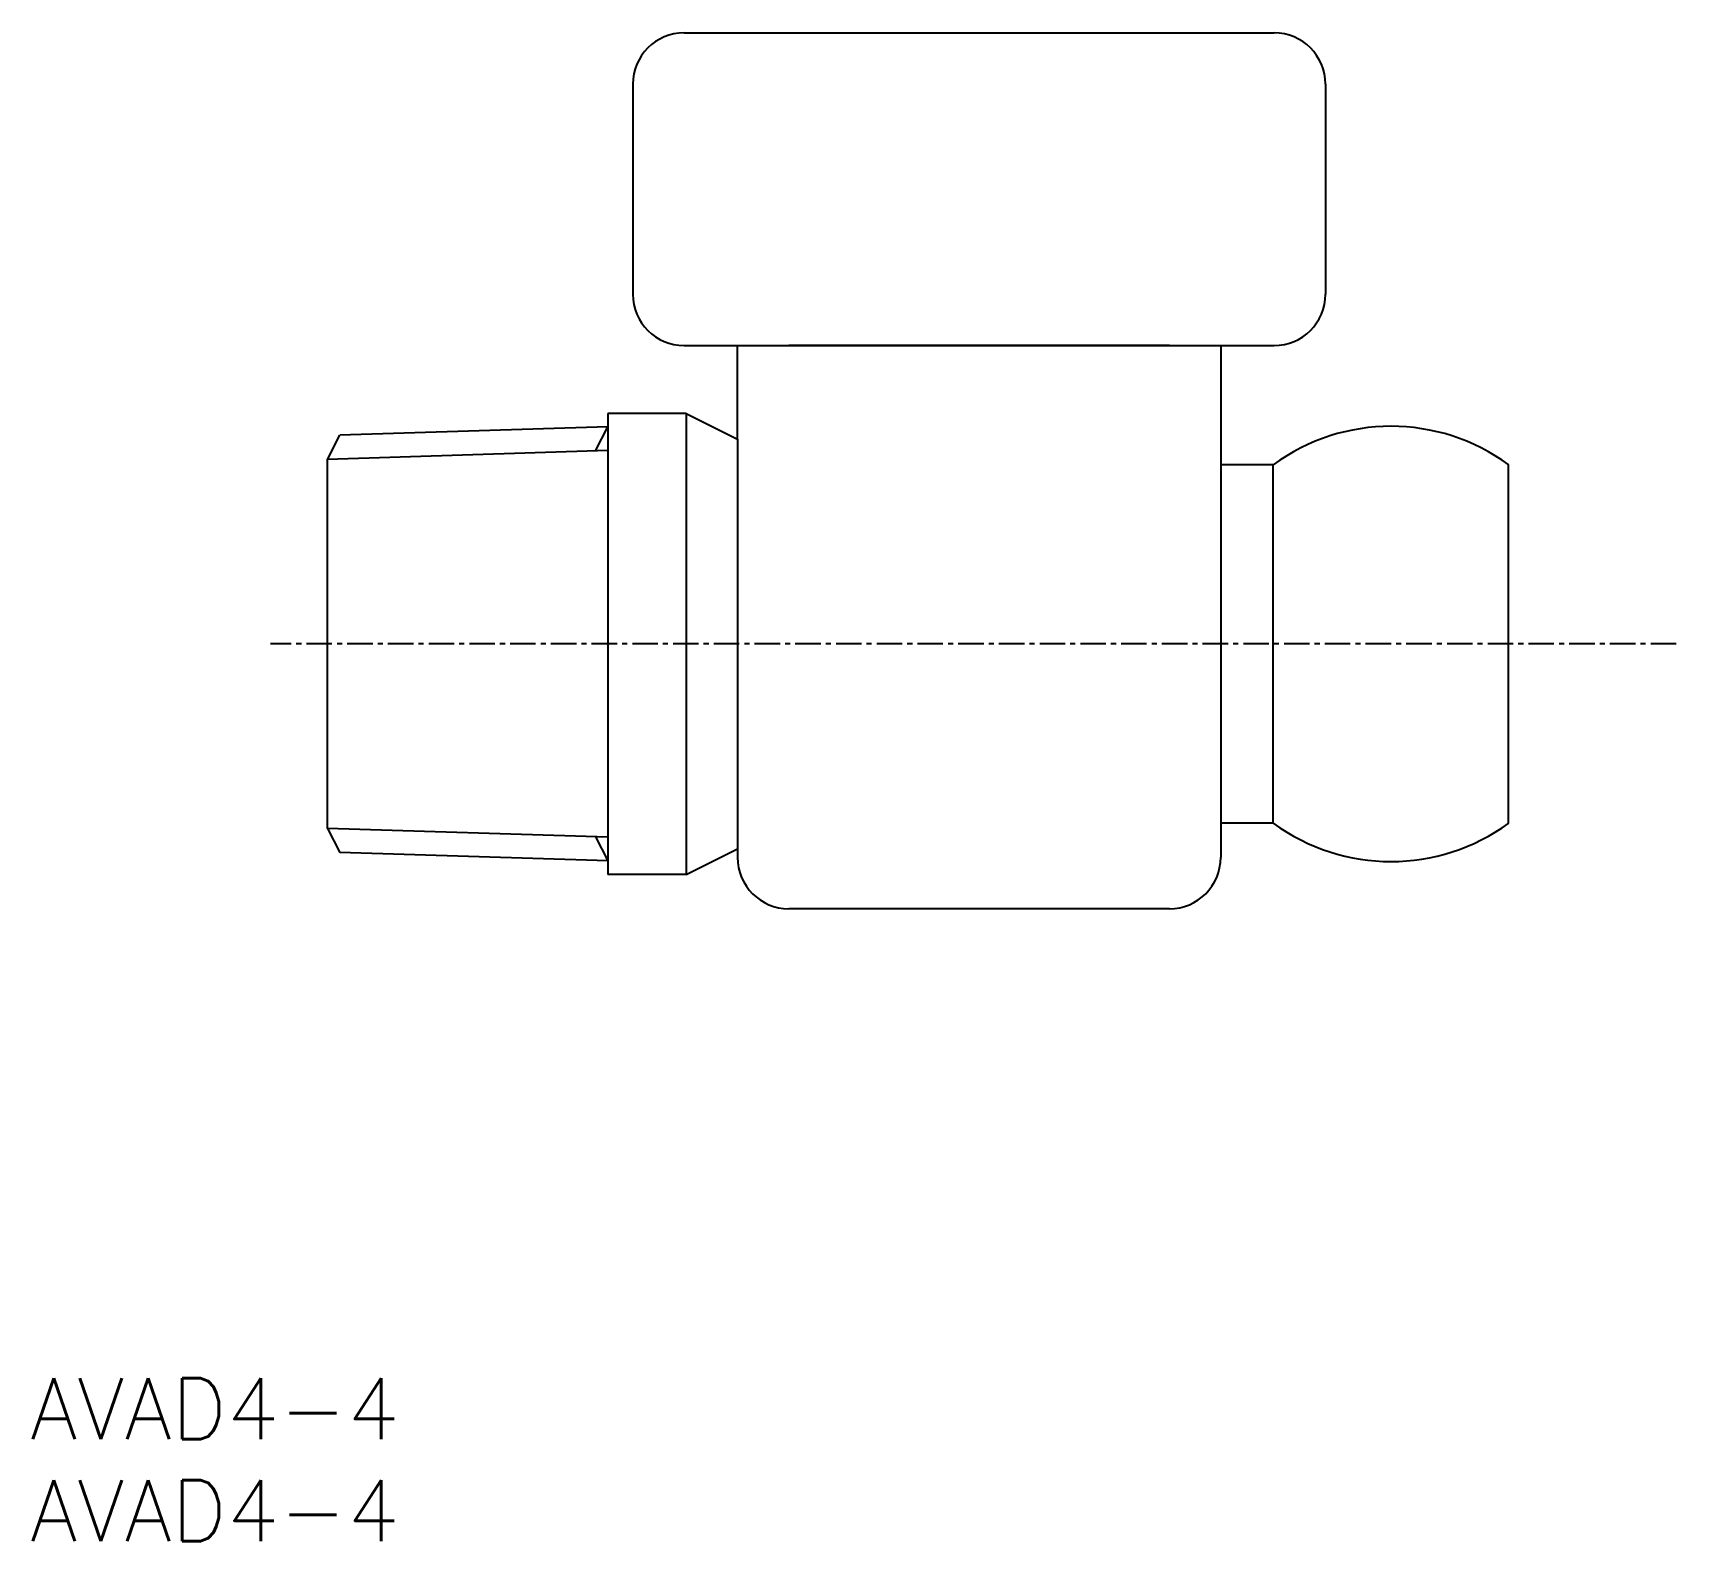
# Model space of a CAD drawing. Extents: x 0.1 to 80.8, y 0 to 74.
import ezdxf
from ezdxf.enums import TextEntityAlignment as Align

# ---------------------------------------------------------------- set-up
doc = ezdxf.new("R2010")
doc.units = 0
doc.linetypes.add('CENTER', pattern=[2, 1.25, -0.25, 0.25, -0.25])
doc.layers.get('0').update_dxf_attribs({"linetype": 'CONTINUOUS'})
doc.layers.add('CENTER', color=1, linetype='CENTER')
doc.styles.get("Standard").update_dxf_attribs({"font": 'txt.shx', "bigfont": '@extfont2.shx'})

msp = doc.modelspace()

# ---------------------------------------------------------------- linework, layer by layer
at = {"color": 7, "linetype": 'CONTINUOUS'}
for p, q in [((32.109, 74.049), (61.072, 74.049)), ((29.59, 71.53), (29.59, 61.216)), ((63.59, 71.53), (63.59, 61.216)), ((32.109, 58.697), (61.072, 58.697)), ((34.73, 54.105), (34.73, 58.697)), ((55.932, 58.697), (37.249, 58.697)), ((58.451, 58.697), (58.451, 33.568)), ((28.365, 55.364), (28.365, 32.734)), ((32.212, 55.364), (28.365, 55.364)), ((32.212, 55.364), (32.212, 32.734)), ((32.212, 55.364), (34.73, 54.105)), ((14.59, 53.11), (15.205, 54.291)), ((28.365, 54.702), (15.205, 54.291)), ((34.73, 54.105), (34.73, 33.993)), ((14.59, 34.989), (14.59, 53.11)), ((61.035, 52.845), (58.451, 52.845)), ((61.035, 35.253), (61.035, 52.845)), ((72.59, 35.253), (72.59, 52.845)), ((14.59, 34.989), (15.205, 33.807)), ((61.035, 35.253), (58.451, 35.253)), ((32.212, 32.734), (34.73, 33.993)), ((34.73, 33.993), (34.73, 33.568)), ((28.365, 33.396), (15.205, 33.807)), ((32.212, 32.734), (28.365, 32.734)), ((55.932, 31.049), (37.249, 31.049))]:
    msp.add_line(p, q, dxfattribs=at)
at = {"color": 3, "linetype": 'CONTINUOUS'}
for p, q in [((27.75, 53.521), (28.365, 54.702)), ((28.365, 53.54), (14.59, 53.11)), ((28.365, 34.558), (14.59, 34.989)), ((27.75, 34.577), (28.365, 33.396))]:
    msp.add_line(p, q, dxfattribs=at)
at = {"color": 7, "linetype": 'CONTINUOUS'}
for centre, radius, start, end in [((32.109, 71.53), 2.519, 90, 180), ((61.072, 71.53), 2.519, 0, 90), ((32.109, 61.216), 2.519, 180, 270), ((61.072, 61.216), 2.519, 270, 0), ((66.813, 44.953), 9.781, 53.79247, 126.20753), ((66.813, 43.145), 9.781, 233.79247, 306.20753), ((37.249, 33.568), 2.519, 180, 270), ((55.932, 33.568), 2.519, 270, 0)]:
    msp.add_arc(centre, radius, start, end, dxfattribs=at)
at = {"layer": 'CENTER', "color": 1, "linetype": 'CENTER'}
msp.add_line((80.813, 44.049), (11.79, 44.049), dxfattribs=at)

# ---------------------------------------------------------------- texts
at = {"color": 7, "linetype": 'CONTINUOUS'}
for p in [(0, 6.5), (0, 1.5)]:
    msp.add_text('AVAD4-4', height=3, dxfattribs=at).set_placement(p, align=Align.MIDDLE_LEFT)

doc.saveas('drawing.dxf')
